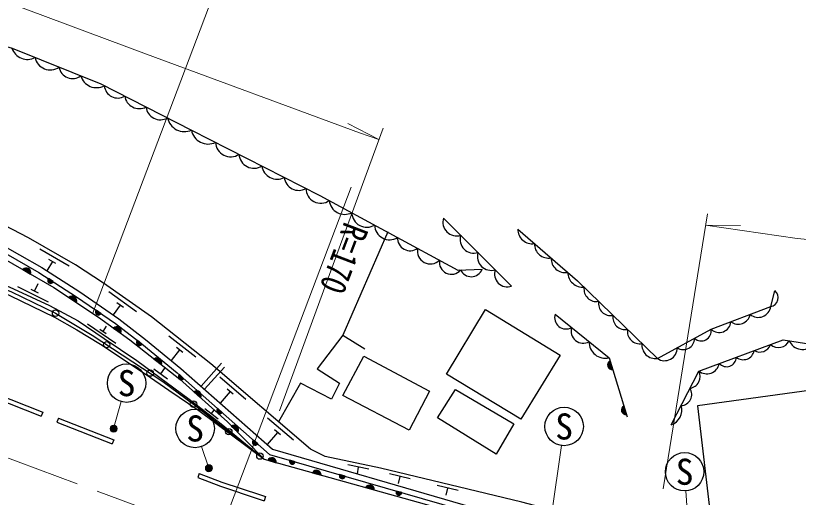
# Model space of a CAD drawing. Units: millimetres at full size, sheet at 1:1000; details may follow other scales. Extents: x 40000 to 680000, y 20000 to 380000.
# Drawn here: x 339384 to 394336, y 287056 to 320881 of the extents above; entities that cross this region are included whole.
import ezdxf
from ezdxf.enums import TextEntityAlignment as Align

# ---------------------------------------------------------------- set-up
doc = ezdxf.new("R2010")
doc.units = ezdxf.units.MM
doc.header["$LTSCALE"] = 1000
doc.linetypes.add('CHAIN', pattern=[18.5, 12, -1.5, 3.5, -1.5])
for name, color, linetype, lineweight in [('M-BGD', 7, 'Continuous', 25), ('M-BMK', 2, 'CHAIN', 13), ('M-STR-HTXT', 7, 'Continuous', 13), ('M-STR-STRC', 7, 'Continuous', 25)]:
    doc.layers.add(name, color=color, linetype=linetype, lineweight=lineweight)
doc.styles.add('ＭＳ ゴシック', font='')
doc.styles.get('ＭＳ ゴシック').set_extended_font_data('MS Gothic')

msp = doc.modelspace()

# ---------------------------------------------------------------- hatches: boundary and pattern name
at = {"layer": 'M-BGD'}
for points in [[(340432, 302735), (339890, 303048, -0.84072)], [(342021, 302204, -0.4608), (341725, 302115, -0.4608), (341684, 302422)], [(343646, 300739), (343125, 301086, -0.84072)], [(345375, 299972, -0.4608), (345076, 299891, -0.4608), (345043, 300199)], [(346761, 298574), (346254, 298941, -0.84072)], [(348251, 297817, -0.4608), (347948, 297756, -0.4608), (347935, 298065)], [(349603, 296374), (349111, 296762, -0.84072)], [(381113, 296633), (381297, 296035, -0.84072)], [(351180, 295410, -0.4608), (350874, 295367, -0.4608), (350879, 295676)], [(352367, 294040), (351901, 294457, -0.84072)], [(382090, 293467), (382274, 292869, -0.84072)], [(353881, 293020, -0.4608), (353575, 292977, -0.4608), (353580, 293286)], [(354985, 291640), (354514, 292052, -0.84072)], [(356382, 290807, -0.4608), (356075, 290764, -0.4608), (356081, 291074)], [(357684, 289487), (357081, 289655, -0.84072)], [(359013, 289552, -0.4608), (358755, 289382, -0.4608), (358627, 289664)], [(360827, 288612), (360224, 288780, -0.84072)], [(362516, 288538, -0.4608), (362258, 288369, -0.4608), (362131, 288650)], [(364560, 287573), (363958, 287741, -0.84072)], [(366492, 287388, -0.4608), (366233, 287218, -0.4608), (366106, 287500)]]:
    msp.add_hatch(color=256, dxfattribs=at).paths.add_polyline_path(points)
at = {"layer": 'M-STR-HTXT'}
for points in [[(346481, 291998, -1), (346042, 291759, -0.41421), (346142, 292098, -0.41421)], [(353172, 289223, -1), (352733, 288983, -0.41421), (352833, 289323, -0.41421)]]:
    msp.add_hatch(color=256, dxfattribs=at).paths.add_polyline_path(points)

# ---------------------------------------------------------------- linework, layer by layer
at = {"layer": 'M-BGD'}
for p, q in [((369419, 306668), (374204, 301894)), ((343152, 303282), (341072, 304478)), ((341963, 303620), (341584, 302962)), ((342205, 303480), (341720, 303760)), ((339890, 303048), (340432, 302735)), ((342021, 302204), (341684, 302422)), ((339522, 301863), (341668, 300789)), ((340702, 301540), (340971, 302077)), ((340452, 301666), (340953, 301415)), ((347873, 300091), (345919, 301485)), ((343125, 301086), (343646, 300739)), ((346950, 300381), (346494, 300707)), ((345375, 299972), (345043, 300199)), ((346722, 300544), (346237, 299866)), ((344424, 299236), (346410, 297889)), ((345518, 298712), (345770, 299084)), ((346254, 298941), (346761, 298574)), ((345286, 298869), (345749, 298555)), ((362355, 298434), (363905, 297494)), ((348251, 297817), (347935, 298065)), ((352023, 296891), (350143, 298384)), ((350897, 297403), (350310, 296663)), ((351116, 297228), (350677, 297577)), ((349111, 296762), (349603, 296374)), ((353832, 296484), (352399, 294865)), ((354039, 296207), (352653, 294641)), ((381297, 296035), (381113, 296633)), ((349084, 296087), (350050, 295375)), ((349567, 295731), (349852, 296117)), ((351180, 295410), (350879, 295676)), ((355547, 293925), (353725, 295487)), ((354653, 294296), (354228, 294660)), ((351901, 294457), (352367, 294040)), ((354441, 294478), (353749, 293671)), ((351872, 293606), (356824, 289726)), ((382274, 292869), (382090, 293467)), ((341287, 293036), (341178, 292757)), ((352663, 293303), (353612, 292569)), ((353138, 292936), (353321, 293174)), ((353881, 293020), (353580, 293286)), ((342389, 292605), (342279, 292326)), ((342389, 292605), (346271, 291084)), ((358883, 291063), (357061, 292626)), ((342279, 292326), (346162, 290805)), ((354514, 292052), (354985, 291640)), ((357990, 291435), (357565, 291799)), ((357777, 291617), (357041, 290758)), ((346271, 291084), (346162, 290805)), ((356382, 290807), (356081, 291074)), ((357081, 289655), (357684, 289487)), ((359013, 289552), (358627, 289664)), ((364170, 289028), (362703, 289338)), ((363436, 289183), (363351, 288713)), ((352267, 288724), (352163, 288442)), ((360224, 288780), (360827, 288612)), ((362516, 288538), (362131, 288650)), ((367093, 288345), (365635, 288698)), ((366364, 288522), (366244, 288026)), ((363958, 287741), (364560, 287573)), ((366492, 287388), (366106, 287500)), ((370443, 287535), (368985, 287888)), ((369714, 287712), (369594, 287216)), ((356933, 287105), (356837, 286820))]:
    msp.add_line(p, q, dxfattribs=at)
for points in [[(271888, 319902), (275286, 322622), (278895, 321427), (281073, 321192), (286761, 319696), (295495, 315599), (298260, 314886), (300545, 314139), (302488, 313328), (304538, 312410), (306588, 311343), (309685, 309401), (310902, 310020), (324218, 307796), (331179, 306643), (337512, 304420), (342061, 301795), (345200, 299704), (347396, 298114), (350903, 295349), (354249, 292357), (356824, 289726)], [(259020, 321978), (271484, 319715), (279239, 317773), (289774, 314623), (295766, 312640), (302800, 310137), (308611, 307914), (310927, 307005), (318682, 306123), (324934, 305382), (330073, 304820), (333339, 303759), (335764, 302857), (339090, 301476), (342187, 299987), (344752, 298445), (349711, 295200), (351872, 293606)], [(330007, 320583), (331910, 320708), (339147, 318587), (345356, 316093), (351730, 312841), (360746, 308258), (370418, 303019), (372133, 303082)], [(271336, 320035), (276489, 318794), (279049, 318134), (281319, 317471), (284562, 316528), (288289, 315420), (291331, 314442), (295171, 313142), (299015, 311810), (301598, 310879), (305261, 309518), (310980, 307291), (322736, 306014), (330350, 305106), (333888, 303892), (337166, 302619), (339226, 301706), (341749, 300516), (343778, 299455), (345606, 298217), (347882, 296673), (351576, 293955), (353816, 292222), (356824, 289726)], [(301315, 314657), (303924, 313599), (306481, 312463), (308095, 311663), (309425, 310940), (318083, 309566), (329058, 307783), (331163, 307447), (334985, 306092), (338070, 304978), (341221, 303197), (343881, 301480), (346632, 299596), (348491, 298137), (350990, 296112), (357408, 290433), (370783, 286563), (379722, 284289)], [(301172, 314283), (303768, 313231), (306311, 312101), (307911, 311308), (309295, 310556), (318020, 309171), (328994, 307388), (331064, 307058), (334851, 305716), (337902, 304613), (341014, 302854), (343659, 301147), (346395, 299273), (348242, 297824), (350731, 295807), (357211, 290074), (370678, 286177), (379615, 283903)], [(298694, 311406), (303327, 309723), (307212, 308272), (310940, 306727), (319508, 305721), (329937, 304531), (331781, 304038), (333358, 303526), (335363, 302775), (337712, 301783), (338986, 301230), (342103, 299714), (343669, 298827), (345350, 297814), (348549, 295691), (350137, 294584), (352246, 293144), (356824, 289726), (370241, 285992), (379556, 283688)], [(378568, 285746), (374933, 286715), (371136, 287630), (365002, 289113), (361120, 289933), (360085, 290428), (353088, 296429), (350047, 298843), (348916, 299739), (345563, 302088), (343582, 303380), (340276, 305287), (338025, 306445), (334988, 307782), (331209, 308863), (329474, 308954), (326081, 309684), (322622, 310435), (319746, 311008), (318137, 311298)], [(365520, 305692), (362355, 298434), (360561, 296076), (362119, 295085), (361552, 293953), (359381, 295085), (357833, 292360)], [(374641, 305886), (378821, 302269), (384437, 296812), (388218, 298857), (392398, 300447), (392679, 301569)], [(377268, 299917), (381043, 296861), (382322, 292714)], [(385410, 292153), (387344, 295926), (393272, 298108), (402584, 296672), (408792, 296049), (412629, 295955), (414033, 295020), (413565, 289158)], [(337137, 294653), (337895, 294365), (341287, 293036)], [(337031, 294372), (337787, 294086), (341178, 292757)], [(352267, 288724), (353863, 288129), (356581, 287223), (356933, 287105)], [(352163, 288442), (353763, 287846), (356486, 286938), (356837, 286820)]]:
    msp.add_lwpolyline(points, dxfattribs=at)
for points in [[(372367, 300249), (377618, 297051), (374858, 292535), (369632, 295708)], [(363826, 296959), (368429, 294507), (367006, 291784), (362362, 294219)], [(370266, 294632), (374369, 292215), (373123, 290092), (368996, 292630)], [(387250, 293486), (388226, 285307), (392656, 285795), (392693, 285120), (394908, 285345), (394833, 286095), (398324, 286508), (397123, 294836)]]:
    msp.add_lwpolyline(points, close=True, dxfattribs=at)
for centre in [(342187, 299987), (345774, 297776), (348826, 295779), (351872, 293606), (354348, 291666), (356532, 289955)]:
    msp.add_circle(centre, 225, dxfattribs=at)
for centre, radius, start, end in [((340206, 318950), 1138, 198.2625, 298.1049), ((341813, 318164), 1092, 191.49, 304.7309), ((343382, 317422), 960, 189.3256, 306.8954), ((345065, 316978), 1154, 196.2592, 298.3134), ((346547, 316034), 938, 184.3959, 301.5504), ((348069, 315397), 1044, 188.9537, 296.9926), ((349547, 314578), 1010, 186.3154, 299.6309), ((351238, 313956), 1218, 192.1026, 293.8437), ((352903, 313062), 1194, 190.6737, 295.4318), ((354482, 312041), 1068, 183.0607, 303.0448), ((356106, 311207), 1043, 183.3728, 302.7328), ((357742, 310484), 1083, 188.1516, 297.9539), ((359255, 309624), 1010, 185.5501, 300.5555), ((360810, 308751), 1041, 179.8031, 305.0867), ((362482, 308003), 1079, 185.5223, 297.5949), ((364044, 307085), 1063, 182.0281, 301.0891), ((370351, 306388), 973, 163.2783, 286.8598), ((365629, 306181), 1036, 180.3591, 302.7581), ((375643, 305865), 1003, 178.8188, 279.4493), ((367082, 305267), 894, 177.24, 305.8771), ((371564, 305177), 973, 163.2783, 286.8598), ((368507, 304361), 918, 168.6294, 314.4878), ((376810, 304855), 1003, 178.8188, 279.4493), ((372778, 303966), 973, 163.2783, 286.8598), ((369969, 303549), 833, 169.1233, 321.2385), ((377977, 303845), 1003, 178.8188, 279.4493), ((340134, 302845), 318, 339.9001, 140.1178), ((371365, 303371), 822, 204.8069, 339.3559), ((373898, 302732), 892, 160.1058, 290.0323), ((379220, 302883), 1079, 181.4159, 274.0422), ((341835, 302286), 203, 138.2054, 336.1288), ((380147, 301667), 862, 170.6421, 281.0038), ((343355, 300867), 318, 336.2158, 136.4336), ((392284, 301072), 636, 280.4029, 51.5095), ((381162, 300680), 862, 170.6421, 281.0038), ((345191, 300059), 203, 136.6247, 334.5481), ((391522, 300582), 887, 230.3899, 351.2622), ((378016, 299667), 789, 161.5014, 300.5208), ((382178, 299693), 862, 170.6421, 281.0038), ((390107, 300086), 869, 234.1076, 347.5444), ((346475, 298713), 318, 333.9982, 134.216), ((379228, 298727), 852, 162.2123, 299.8099), ((388778, 299460), 824, 227.1434, 354.5086), ((383194, 298707), 862, 170.6421, 281.0038), ((387514, 298750), 712, 228.1564, 8.6462), ((348073, 297916), 203, 132.9318, 330.8552), ((380778, 297957), 1128, 178.4627, 283.5595), ((384299, 297749), 947, 173.2982, 278.3476), ((386275, 298192), 764, 234.7818, 2.0208), ((392937, 298424), 845, 229.3793, 333.2414), ((394616, 298453), 1011, 203.9243, 318.5399), ((384946, 297540), 888, 234.9978, 1.8048), ((390471, 297493), 772, 230.5794, 349.8495), ((391623, 298076), 819, 241.4451, 338.9838), ((349323, 296525), 318, 331.6311, 131.8488), ((389294, 296917), 687, 222.1473, 358.2816), ((381257, 296350), 318, 117.0332, 277.2509), ((387903, 296631), 900, 231.6378, 348.7911), ((351009, 295519), 203, 129.5354, 327.4588), ((386600, 295540), 838, 278.3214, 27.3916), ((386086, 294276), 770, 271.341, 34.3721), ((352097, 294208), 318, 328.0903, 128.308), ((382234, 293184), 318, 117.0332, 277.2509), ((385067, 293183), 1086, 288.4023, 17.3108), ((353710, 293129), 203, 129.5354, 327.4588), ((354714, 291805), 318, 328.6926, 128.9104), ((356210, 290917), 203, 129.5354, 327.4588), ((357368, 289518), 318, 354.3375, 154.5552), ((358811, 289578), 203, 154.9006, 352.824), ((360510, 288644), 318, 354.3375, 154.5552), ((362315, 288564), 203, 154.9006, 352.824), ((364244, 287604), 318, 354.3375, 154.5552), ((366290, 287414), 203, 154.9006, 352.824)]:
    msp.add_arc(centre, radius, start, end, dxfattribs=at)
at = {"layer": 'M-BMK'}
msp.add_lwpolyline([(297749, 305009), (353360, 284432), (353638, 284334)], dxfattribs=at)
at = {"layer": 'M-STR-HTXT'}
for p, q in [((353417, 322745), (344785, 299933)), ((364883, 312181), (362703, 313309)), ((365179, 312990), (357914, 293128)), ((362950, 308842), (353638, 284334)), ((384836, 287663), (387951, 306966)), ((387821, 306160), (390276, 306156)), ((346262, 291879), (346802, 293776)), ((352953, 289103), (352427, 290618)), ((376496, 282361), (377698, 290697)), ((386891, 280468), (386438, 287506))]:
    msp.add_line(p, q, dxfattribs=at)
for points in [[(261537, 344109), (268112, 343296), (277965, 341663), (285176, 340146), (293073, 338484), (303714, 334933), (308469, 333032), (324688, 327106), (348581, 318168), (363526, 312658), (364883, 312181)], [(387821, 306160), (394265, 305244), (401411, 304552), (408840, 304193), (416432, 304236), (422513, 304620), (447572, 306909), (461282, 308165), (470243, 308981), (476874, 309463), (482056, 309607), (489226, 309420), (497016, 308888), (505184, 307881), (513473, 306426), (519125, 305068), (524109, 303688)]]:
    msp.add_lwpolyline(points, dxfattribs=at)
for centre in [(346262, 291879), (352953, 289103)]:
    msp.add_circle(centre, 250, dxfattribs=at)
at = {"layer": 'M-STR-STRC'}
for centre in [(347171, 295075), (351984, 291893), (377891, 292033), (386351, 288853)]:
    msp.add_circle(centre, 1350, dxfattribs=at)

# ---------------------------------------------------------------- texts
at = {"layer": 'M-STR-HTXT', "style": 'ＭＳ ゴシック', "width": 0.8}
msp.add_text('R=170', height=1833, rotation=249.197, dxfattribs=at).set_placement((361959, 306675), align=Align.BOTTOM_LEFT)
at = {"layer": 'M-STR-STRC', "style": 'ＭＳ ゴシック'}
for p in [(347171, 295075), (377891, 292033), (351984, 291893), (386351, 288853)]:
    msp.add_text('S', height=1833, dxfattribs=at).set_placement(p, align=Align.MIDDLE_CENTER)

doc.saveas('drawing.dxf')
